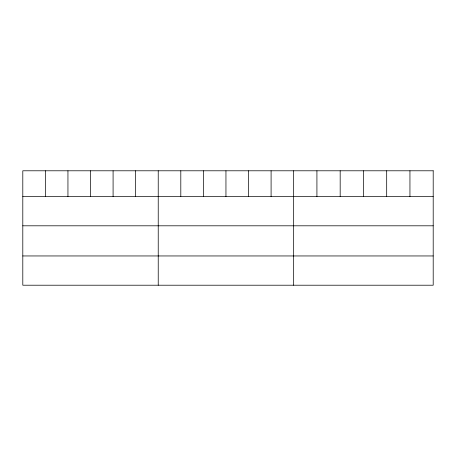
<?xml version="1.0" encoding="UTF-8"?>
<svg xmlns="http://www.w3.org/2000/svg" width="456" height="456" viewBox="0 0 456 456"><rect width="100%" height="100%" fill="white"/><g stroke="black" fill="none" stroke-linecap="round" stroke-linejoin="round"><path stroke-width="0.68" d="M22.8 196.547L433.2 196.547M22.8 225.805L433.2 225.805M22.8 255.953L433.2 255.953M409.944 170.789L409.944 196.547M386.688 170.789L386.688 196.547M363.432 170.789L363.432 196.547M340.176 170.789L340.176 196.547M316.92 170.789L316.92 196.547M293.664 170.789L293.664 285.211M271.092 170.789L271.092 196.547M248.52 170.789L248.52 196.547M225.948 170.789L225.948 196.547M203.376 170.789L203.376 196.547M180.804 170.789L180.804 196.547M158.232 170.789L158.232 285.211M135.66 170.789L135.66 196.547M113.088 170.789L113.088 196.547M90.516 170.789L90.516 196.547M67.944 170.789L67.944 196.547M45.372 170.789L45.372 196.547M433.2 170.789L22.8 170.789L22.8 285.211L433.2 285.211L433.2 170.789"/></g></svg>
